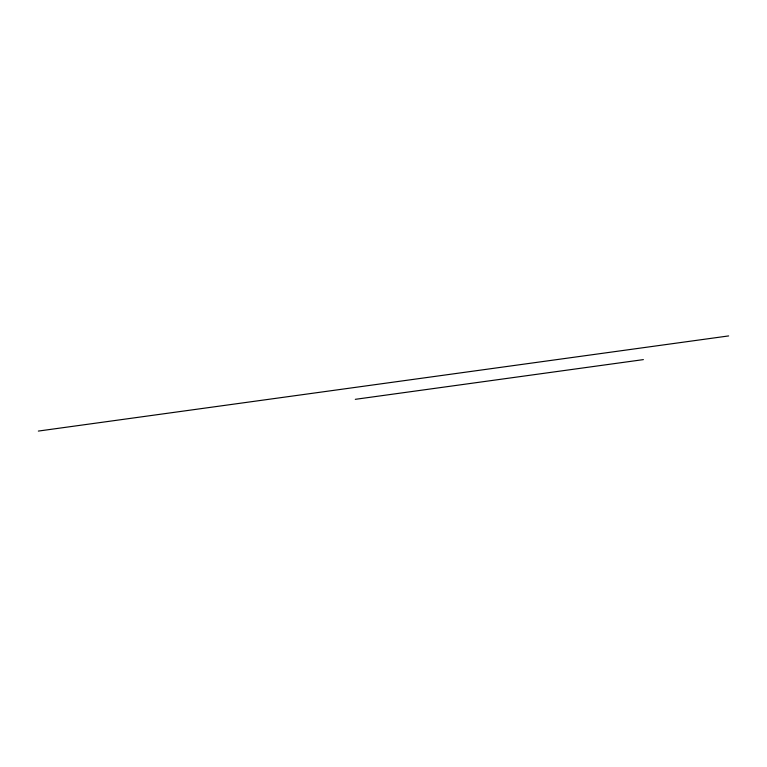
<?xml version="1.0" encoding="UTF-8"?>
<svg xmlns="http://www.w3.org/2000/svg" width="767" height="767" viewBox="0 0 767 767"><rect width="100%" height="100%" fill="white"/><g stroke="black" fill="none" stroke-linecap="round" stroke-linejoin="round"><path stroke-width="1.15" d="M38.35 431.073L728.65 335.927M355.294 399.329L643.379 359.618"/></g></svg>
